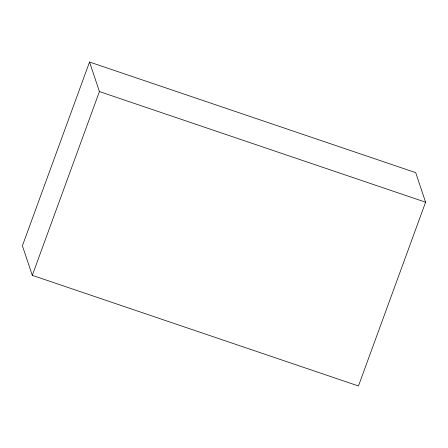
<?xml version="1.0" encoding="UTF-8"?>
<svg xmlns="http://www.w3.org/2000/svg" width="448" height="448" viewBox="0 0 448 448"><rect width="100%" height="100%" fill="white"/><g stroke="black" fill="none" stroke-linecap="round" stroke-linejoin="round"><path stroke-width="0.67" d="M89.538 62.02L22.4 245.801L32.29 275.352L358.462 385.98L425.6 202.199L415.71 172.648L89.538 62.02L99.428 91.571L32.29 275.352M99.428 91.571L425.6 202.199"/></g></svg>
